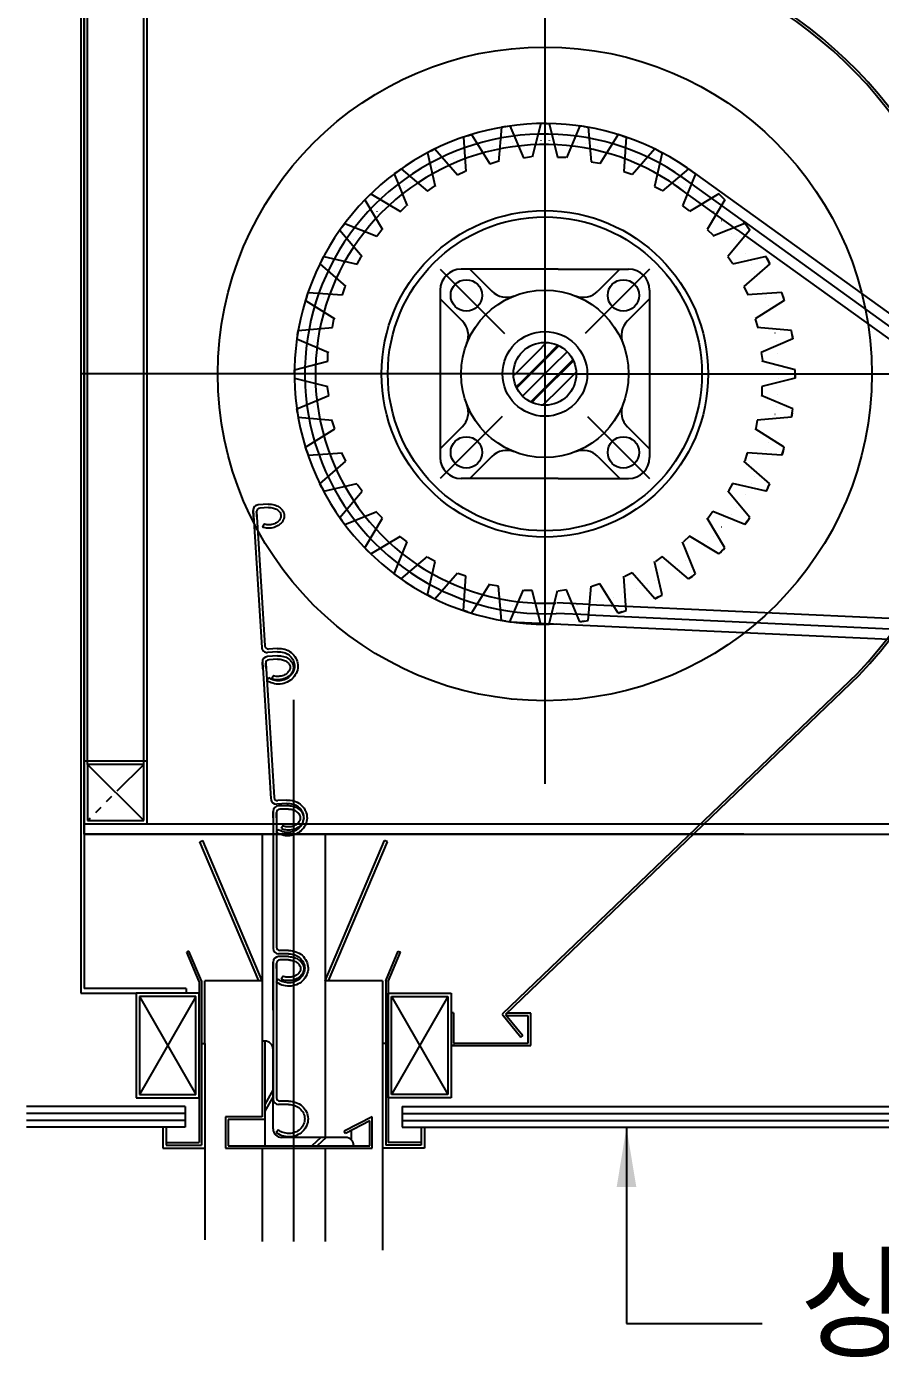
# Model space of a CAD drawing. Extents: x -25535497 to -25216507, y 8041684 to 8103002.
# Drawn here: x -25239737 to -25238311, y 8079025 to 8081249 of the extents above; entities that cross this region are included whole.
import ezdxf
from ezdxf.lldxf.tags import DXFTag

# ---------------------------------------------------------------- set-up
doc = ezdxf.new("R2010")
doc.units = 0
doc.header["$MEASUREMENT"] = 0
doc.linetypes.add('PHANTOM', pattern=[63.5, 31.75, -6.35, 6.35, -6.35, 6.35, -6.35])
for name, color, linetype in [('1', 1, 'Continuous'), ('2', 4, 'Continuous'), ('3', 3, 'Continuous'), ('3SEC', 3, 'Continuous'), ('ANIFO', 7, 'Continuous'), ('C', 4, 'Continuous'), ('LIN', 1, 'CENTER2'), ('R', 1, 'Continuous'), ('S', 6, 'Continuous'), ('text', 7, 'Continuous'), ('YG01', 3, 'Continuous')]:
    doc.layers.add(name, color=color, linetype=linetype)
doc.styles.add('songdoh', font='')
doc.styles.get("Standard").update_dxf_attribs({"font": 'malgunbd.ttf'})
doc.styles.get('songdoh').set_extended_font_data('Dotum')
tags = doc.linetypes.add('CENTER2', pattern=[1.125, 0.75, -0.125, 0.125, -0.125]).pattern_tags.tags
tags[10:11] = [DXFTag(74, 4), DXFTag(75, 0), DXFTag(340, '0'), DXFTag(46, 1.0), DXFTag(50, 0.0), DXFTag(44, 0.0), DXFTag(45, 0.0)]
tags[8:9] = [DXFTag(74, 4), DXFTag(75, 0), DXFTag(340, '0'), DXFTag(46, 1.0), DXFTag(50, 0.0), DXFTag(44, 0.0), DXFTag(45, 0.0)]
tags[6:7] = [DXFTag(74, 4), DXFTag(75, 0), DXFTag(340, '0'), DXFTag(46, 1.0), DXFTag(50, 0.0), DXFTag(44, 0.0), DXFTag(45, 0.0)]
tags[4:5] = [DXFTag(74, 4), DXFTag(75, 0), DXFTag(340, '0'), DXFTag(46, 1.0), DXFTag(50, 0.0), DXFTag(44, 0.0), DXFTag(45, 0.0)]
tags = doc.linetypes.add('CENTERX2', pattern=[101.6, 63.5, -12.7, 12.7, -12.7]).pattern_tags.tags
tags[10:11] = [DXFTag(74, 4), DXFTag(75, 0), DXFTag(340, '0'), DXFTag(46, 1.0), DXFTag(50, 0.0), DXFTag(44, 0.0), DXFTag(45, 0.0)]
tags[8:9] = [DXFTag(74, 4), DXFTag(75, 0), DXFTag(340, '0'), DXFTag(46, 1.0), DXFTag(50, 0.0), DXFTag(44, 0.0), DXFTag(45, 0.0)]
tags[6:7] = [DXFTag(74, 4), DXFTag(75, 0), DXFTag(340, '0'), DXFTag(46, 1.0), DXFTag(50, 0.0), DXFTag(44, 0.0), DXFTag(45, 0.0)]
tags[4:5] = [DXFTag(74, 4), DXFTag(75, 0), DXFTag(340, '0'), DXFTag(46, 1.0), DXFTag(50, 0.0), DXFTag(44, 0.0), DXFTag(45, 0.0)]
tags = doc.linetypes.add('PHANTOMX2', pattern=[5, 2.5, -0.5, 0.5, -0.5, 0.5, -0.5]).pattern_tags.tags
tags[14:15] = [DXFTag(74, 4), DXFTag(75, 0), DXFTag(340, '0'), DXFTag(46, 1.0), DXFTag(50, 0.0), DXFTag(44, 0.0), DXFTag(45, 0.0)]
tags[12:13] = [DXFTag(74, 4), DXFTag(75, 0), DXFTag(340, '0'), DXFTag(46, 1.0), DXFTag(50, 0.0), DXFTag(44, 0.0), DXFTag(45, 0.0)]
tags[10:11] = [DXFTag(74, 4), DXFTag(75, 0), DXFTag(340, '0'), DXFTag(46, 1.0), DXFTag(50, 0.0), DXFTag(44, 0.0), DXFTag(45, 0.0)]
tags[8:9] = [DXFTag(74, 4), DXFTag(75, 0), DXFTag(340, '0'), DXFTag(46, 1.0), DXFTag(50, 0.0), DXFTag(44, 0.0), DXFTag(45, 0.0)]
tags[6:7] = [DXFTag(74, 4), DXFTag(75, 0), DXFTag(340, '0'), DXFTag(46, 1.0), DXFTag(50, 0.0), DXFTag(44, 0.0), DXFTag(45, 0.0)]
tags[4:5] = [DXFTag(74, 4), DXFTag(75, 0), DXFTag(340, '0'), DXFTag(46, 1.0), DXFTag(50, 0.0), DXFTag(44, 0.0), DXFTag(45, 0.0)]
doc.dimstyles.new('ISO-25', dxfattribs={"dimtxt": 2.5, "dimasz": 2.5, "dimexe": 1.25, "dimexo": 0.625, "dimtad": 1, "dimtxsty": 'Standard', "dimcen": 2.5, "dimadec": 0, "dimazin": 0, "dimtfac": 1, "dimtmove": 0, "dimatfit": 3, "dimfxl": 1, "dimarcsym": 0})

msp = doc.modelspace()

# ---------------------------------------------------------------- linework, layer by layer
at = {"color": 1}
for p, q in [((-25239444.9, 8079549.1), (-25239439.7, 8079549.1)), ((-25239444.9, 8079549.1), (-25239444.9, 8079379.4)), ((-25239439.7, 8079549.1), (-25239439.7, 8079374.2)), ((-25239137.3, 8079549.1), (-25239142.5, 8079549.1)), ((-25239142.5, 8079549.1), (-25239142.5, 8079374.2)), ((-25239137.3, 8079549.1), (-25239137.3, 8079379.4)), ((-25239137.3, 8079549.1), (-25239137.3, 8079379.4)), ((-25239472.3, 8079444.2), (-25239737.3, 8079444.2)), ((-25239472.3, 8079444.2), (-25239472.3, 8079409.2)), ((-25239109.9, 8079444.2), (-25237432.1, 8079444.2)), ((-25239109.9, 8079444.2), (-25239109.9, 8079409.2)), ((-25239109.9, 8079444.2), (-25239109.9, 8079409.2)), ((-25239472.3, 8079409.2), (-25239737.3, 8079409.2)), ((-25239509.7, 8079409.2), (-25239509.7, 8079374.2)), ((-25239504.4, 8079409.2), (-25239504.4, 8079379.4)), ((-25239109.9, 8079409.2), (-25237432.1, 8079409.2)), ((-25239077.8, 8079409.2), (-25239077.8, 8079379.4)), ((-25239072.6, 8079409.2), (-25239072.6, 8079374.2)), ((-25239509.7, 8079374.2), (-25239439.7, 8079374.2)), ((-25239504.4, 8079379.4), (-25239444.9, 8079379.4)), ((-25239072.6, 8079374.2), (-25239142.5, 8079374.2)), ((-25239077.8, 8079379.4), (-25239137.3, 8079379.4))]:
    msp.add_line(p, q, dxfattribs=at)
at = {"layer": '1', "color": 1}
for p, q in [((-25239343.6, 8079553.3), (-25239343.6, 8079426.7)), ((-25239339.4, 8079553.3), (-25239339.4, 8079422.5)), ((-25239343.6, 8079426.7), (-25239404.7, 8079426.7)), ((-25239404.7, 8079426.7), (-25239404.7, 8079374.2)), ((-25239339.4, 8079422.5), (-25239400.5, 8079422.5)), ((-25239400.5, 8079422.5), (-25239400.5, 8079378.4)), ((-25239404.7, 8079374.2), (-25239159.8, 8079374.2)), ((-25239400.5, 8079378.4), (-25239164, 8079378.4))]:
    msp.add_line(p, q, dxfattribs=at)
at = {"layer": '2', "color": 1}
for p, q in [((-25239646.6, 8079633.4), (-25239554.1, 8079633.4)), ((-25239470.5, 8079641.3), (-25239641, 8079641.3)), ((-25239339.4, 8079553.3), (-25239339.4, 8079378.4)), ((-25239325.4, 8079406.4), (-25239325.4, 8079539.3)), ((-25239325.4, 8079472.3), (-25239339.4, 8079447.6)), ((-25239325.4, 8079460.8), (-25239339.4, 8079436.1)), ((-25239204.6, 8079392.4), (-25239311.4, 8079392.4)), ((-25239245.7, 8079392.4), (-25239260.8, 8079378.4)), ((-25239236.9, 8079392.4), (-25239251.9, 8079378.4)), ((-25239339.4, 8079378.4), (-25239190.6, 8079378.4))]:
    msp.add_line(p, q, dxfattribs=at)
for centre, start, end in [((-25239339.4, 8079539.3), 0, 90), ((-25239311.4, 8079406.4), 180, 270), ((-25239204.6, 8079378.4), 0, 90)]:
    msp.add_arc(centre, 14, start, end, dxfattribs=at)
at = {"layer": '3', "color": 1}
for p, q in [((-25239536, 8080021.5), (-25239641, 8080021.5)), ((-25239641, 8080021.5), (-25239641, 8079916.5)), ((-25239541.6, 8080015.9), (-25239635.4, 8080015.9)), ((-25239635.4, 8080015.9), (-25239635.4, 8079922.1)), ((-25239541.6, 8079922.1), (-25239541.6, 8080015.9)), ((-25239536, 8079916.5), (-25239536, 8080021.5)), ((-25239635.4, 8079922.1), (-25239541.6, 8079922.1)), ((-25239641, 8079916.5), (-25239536, 8079916.5)), ((-25239449.1, 8079633.4), (-25239554.1, 8079633.4)), ((-25239554.1, 8079633.4), (-25239554.1, 8079458.5)), ((-25239470.5, 8079641.3), (-25239470.5, 8079633.4)), ((-25239449.1, 8079458.5), (-25239449.1, 8079633.4)), ((-25239133.1, 8079633.4), (-25239028.1, 8079633.4)), ((-25239133.1, 8079458.5), (-25239133.1, 8079633.4)), ((-25239028.1, 8079633.4), (-25239028.1, 8079458.5)), ((-25239454.7, 8079627.8), (-25239548.5, 8079627.8)), ((-25239548.5, 8079627.8), (-25239548.5, 8079464.1)), ((-25239454.7, 8079464.1), (-25239454.7, 8079627.8)), ((-25239127.5, 8079627.8), (-25239033.7, 8079627.8)), ((-25239127.5, 8079464.1), (-25239127.5, 8079627.8)), ((-25239033.7, 8079627.8), (-25239033.7, 8079464.1)), ((-25239339.4, 8079553.3), (-25239343.6, 8079553.3)), ((-25239554.1, 8079458.5), (-25239449.1, 8079458.5)), ((-25239548.5, 8079464.1), (-25239454.7, 8079464.1)), ((-25239028.1, 8079458.5), (-25239133.1, 8079458.5)), ((-25239033.7, 8079464.1), (-25239127.5, 8079464.1)), ((-25239159.8, 8079426.7), (-25239206.5, 8079402.8)), ((-25239164, 8079419.8), (-25239204.6, 8079399.1)), ((-25239164, 8079378.4), (-25239164, 8079419.8)), ((-25239159.8, 8079374.2), (-25239159.8, 8079426.7)), ((-25239204.6, 8079399.1), (-25239206.5, 8079402.8))]:
    msp.add_line(p, q, dxfattribs=at)
at = {"layer": '3SEC', "color": 1}
msp.add_line((-25239641, 8079899), (-25238914.3, 8079899), dxfattribs=at)
at = {"layer": 'ANIFO', "color": 1}
for p, q in [((-25238349.6, 8080167.5), (-25238942.9, 8079598.2)), ((-25238346.6, 8080164.6), (-25238937.3, 8079598)), ((-25238942.9, 8079598.2), (-25238911.2, 8079560)), ((-25238937.3, 8079598), (-25238908, 8079562.7)), ((-25238911.2, 8079560), (-25238908, 8079562.7))]:
    msp.add_line(p, q, dxfattribs=at)
at = {"layer": 'C', "color": 1}
for p, q in [((-25239358.7, 8080440.1), (-25239344.5, 8080211.5)), ((-25239358, 8080429.2), (-25239358.7, 8080440.1)), ((-25239353, 8080438.4), (-25239339, 8080214)), ((-25239352.8, 8080434.9), (-25239353, 8080438.4)), ((-25239352.5, 8080429.5), (-25239352.8, 8080434.9)), ((-25239333.7, 8080450.8), (-25239350.2, 8080449.8)), ((-25239333.3, 8080445.2), (-25239347.8, 8080444.3)), ((-25239333.3, 8080445.2), (-25239330, 8080445.4)), ((-25239340.7, 8080417.4), (-25239343.3, 8080412.3)), ((-25239318, 8080204.1), (-25239334.8, 8080203)), ((-25239318.3, 8080197.3), (-25239334.8, 8080196.3)), ((-25239318.4, 8080209.6), (-25239333.1, 8080208.7)), ((-25239317.9, 8080191.7), (-25239332.4, 8080190.8)), ((-25239317.9, 8080191.7), (-25239314.7, 8080191.9)), ((-25239342.7, 8080175.7), (-25239343.4, 8080186.7)), ((-25239343.4, 8080186.7), (-25239329.1, 8079958.1)), ((-25239337.4, 8080181.4), (-25239337.6, 8080184.9)), ((-25239337.6, 8080184.9), (-25239323.6, 8079960.5)), ((-25239337.1, 8080176.1), (-25239337.4, 8080181.4)), ((-25239332.3, 8080160.6), (-25239335.9, 8080156.2)), ((-25239325.3, 8080163.9), (-25239327.9, 8080158.8)), ((-25239302.6, 8079950.6), (-25239319.4, 8079949.6)), ((-25239303.1, 8079956.2), (-25239317.7, 8079955.3)), ((-25239299.7, 8079946.5), (-25239316.3, 8079946.5)), ((-25239325.4, 8079937.4), (-25239325.4, 8079708.3)), ((-25239325.4, 8079926.4), (-25239325.4, 8079937.4)), ((-25239319.8, 8079935.3), (-25239319.8, 8079710.4)), ((-25239319.8, 8079931.8), (-25239319.8, 8079935.3)), ((-25239319.8, 8079926.4), (-25239319.8, 8079931.8)), ((-25239299.7, 8079940.9), (-25239314.2, 8079940.9)), ((-25239299.7, 8079940.9), (-25239296.4, 8079940.9)), ((-25239317, 8079907.1), (-25239320.5, 8079902.8)), ((-25239308.8, 8079913.5), (-25239311.7, 8079908.6)), ((-25239299.5, 8079699.2), (-25239316.3, 8079699.2)), ((-25239299.6, 8079704.8), (-25239314.2, 8079704.8)), ((-25239325.4, 8079674.5), (-25239325.4, 8079685.4)), ((-25239325.4, 8079685.4), (-25239325.4, 8079456.4)), ((-25239319.8, 8079679.8), (-25239319.8, 8079683.3)), ((-25239319.8, 8079683.3), (-25239319.8, 8079458.5)), ((-25239319.8, 8079674.5), (-25239319.8, 8079679.8)), ((-25239299.7, 8079694.5), (-25239316.3, 8079694.5)), ((-25239299.7, 8079688.9), (-25239314.2, 8079688.9)), ((-25239299.7, 8079688.9), (-25239296.4, 8079688.9)), ((-25239325.4, 8079605.2), (-25239325.4, 8079674.5)), ((-25239316.5, 8079656.7), (-25239320.3, 8079652.6)), ((-25239319.8, 8079674.5), (-25239319.8, 8079605.2)), ((-25239308.8, 8079661.6), (-25239311.7, 8079656.7)), ((-25239299.5, 8079447.3), (-25239316.3, 8079447.3)), ((-25239299.6, 8079452.9), (-25239314.2, 8079452.9)), ((-25239316.5, 8079404.8), (-25239320.3, 8079400.7))]:
    msp.add_line(p, q, dxfattribs=at)
for points in [[(-25239333.7, 8080450.8, -0.07833), (-25239323.5, 8080449.8, -0.087736), (-25239315.2, 8080446.1, -0.105426), (-25239309.1, 8080439.7, -0.122587), (-25239306.8, 8080432.4, -0.122587)], [(-25239333.3, 8080445.2, -0.07833), (-25239324.9, 8080444.4, -0.087736), (-25239318.3, 8080441.4, -0.105426), (-25239313.9, 8080436.7, -0.122587), (-25239312.4, 8080432, -0.122587)], [(-25239306.8, 8080432.4, -0.122587), (-25239308.2, 8080424.9, -0.105426), (-25239313.4, 8080417.8, -0.087736), (-25239321.2, 8080413, -0.07833), (-25239331.2, 8080410.8, -0.07833), (-25239341.3, 8080411.7, -0.019148), (-25239343.3, 8080412.3, -0.105426)], [(-25239312.4, 8080432, -0.122587), (-25239313.3, 8080427.2, -0.105426), (-25239317.1, 8080422, -0.087736), (-25239323.2, 8080418.2, -0.07833), (-25239331.5, 8080416.4, -0.07833), (-25239339.9, 8080417.2, -0.009524), (-25239340.7, 8080417.4, -0.105426)], [(-25239318.4, 8080209.6, -0.091225), (-25239306.1, 8080208.4, -0.095179), (-25239295.4, 8080202.9, -0.101362), (-25239287.5, 8080193.7, -0.106214), (-25239284.2, 8080182.5, -0.106214)], [(-25239318.3, 8080197.3, -0.07833), (-25239308.1, 8080196.4, -0.087736), (-25239299.8, 8080192.6, -0.105426), (-25239293.7, 8080186.2, -0.122587), (-25239291.4, 8080178.9, -0.122587)], [(-25239318, 8080204.1, -0.091225), (-25239307.7, 8080203, -0.095179), (-25239298.8, 8080198.5, -0.101362), (-25239292.5, 8080191, -0.106214), (-25239289.7, 8080182, -0.106214)], [(-25239317.9, 8080191.7, -0.07833), (-25239309.5, 8080190.9, -0.087736), (-25239303, 8080188, -0.105426), (-25239298.5, 8080183.3, -0.122587), (-25239297, 8080178.6, -0.122587)], [(-25239284.2, 8080182.5, -0.106214), (-25239285.7, 8080170.8, -0.101362), (-25239292, 8080160.5, -0.095179), (-25239301.7, 8080153.3, -0.091225), (-25239313.6, 8080150.1, -0.091225), (-25239326, 8080151.4, -0.08679), (-25239335.9, 8080156.2, -0.101362)], [(-25239289.7, 8080182, -0.106214), (-25239291, 8080172.7, -0.101362), (-25239296.1, 8080164.3, -0.095179), (-25239304.1, 8080158.4, -0.091225), (-25239314.1, 8080155.7, -0.091225), (-25239324.4, 8080156.7, -0.084325), (-25239332.3, 8080160.6, -0.035672)], [(-25239291.4, 8080178.9, -0.122587), (-25239292.8, 8080171.4, -0.105426), (-25239298, 8080164.3, -0.087736), (-25239305.8, 8080159.5, -0.07833), (-25239315.8, 8080157.3, -0.07833), (-25239326, 8080158.3, -0.019148), (-25239327.9, 8080158.8, -0.105426)], [(-25239297, 8080178.6, -0.122587), (-25239297.9, 8080173.7, -0.105426), (-25239301.7, 8080168.5, -0.087736), (-25239307.9, 8080164.7, -0.07833), (-25239316.1, 8080162.9, -0.07833), (-25239324.6, 8080163.7, -0.009524), (-25239325.3, 8080163.9, -0.105426)], [(-25239303.1, 8079956.2, -0.091225), (-25239290.7, 8079954.9, -0.095179), (-25239280, 8079949.4, -0.101362), (-25239272.2, 8079940.2, -0.106214), (-25239268.8, 8079929, -0.106214)], [(-25239302.6, 8079950.6, -0.091225), (-25239292.3, 8079949.6, -0.095179), (-25239283.5, 8079945, -0.101362), (-25239277.1, 8079937.5, -0.106214), (-25239274.4, 8079928.5, -0.106214)], [(-25239268.8, 8079929, -0.106214), (-25239270.3, 8079917.4, -0.101362), (-25239276.6, 8079907, -0.095179), (-25239286.3, 8079899.9, -0.091225), (-25239298.3, 8079896.7, -0.091225), (-25239310.6, 8079897.9, -0.08679), (-25239320.5, 8079902.8, -0.101362)], [(-25239274.4, 8079928.5, -0.106214), (-25239275.6, 8079919.2, -0.101362), (-25239280.7, 8079910.8, -0.095179), (-25239288.7, 8079904.9, -0.091225), (-25239298.7, 8079902.2, -0.091225), (-25239309, 8079903.3, -0.084325), (-25239317, 8079907.1, -0.035672)], [(-25239299.6, 8079704.8, -0.091225), (-25239287.3, 8079702.8, -0.095179), (-25239277, 8079696.7, -0.101362), (-25239269.7, 8079687, -0.106214), (-25239267, 8079675.6, -0.106214)], [(-25239299.5, 8079699.2, -0.091225), (-25239289.2, 8079697.5, -0.095179), (-25239280.7, 8079692.5, -0.101362), (-25239274.8, 8079684.6, -0.106214), (-25239272.6, 8079675.5, -0.106214)], [(-25239299.7, 8079694.5, -0.07833), (-25239289.6, 8079692.9, -0.087736), (-25239281.6, 8079688.7, -0.105426), (-25239275.9, 8079681.9, -0.122587), (-25239274, 8079674.5, -0.122587)], [(-25239299.7, 8079688.9, -0.07833), (-25239291.4, 8079687.6, -0.087736), (-25239285, 8079684.3, -0.105426), (-25239280.8, 8079679.3, -0.122587), (-25239279.6, 8079674.5, -0.122587)], [(-25239267, 8079675.6, -0.106214), (-25239269.3, 8079664, -0.101362), (-25239276.2, 8079654.1, -0.095179), (-25239286.3, 8079647.6, -0.091225), (-25239298.5, 8079645.1, -0.091225), (-25239310.7, 8079647.1, -0.08679), (-25239320.3, 8079652.6, -0.101362)], [(-25239272.6, 8079675.5, -0.106214), (-25239274.5, 8079666.2, -0.101362), (-25239280.1, 8079658.2, -0.095179), (-25239288.4, 8079652.8, -0.091225), (-25239298.6, 8079650.7, -0.091225), (-25239308.8, 8079652.4, -0.084325), (-25239316.5, 8079656.7, -0.035672)], [(-25239274, 8079674.5, -0.122587), (-25239275.9, 8079667.1, -0.105426), (-25239281.6, 8079660.3, -0.087736), (-25239289.6, 8079656, -0.07833), (-25239299.7, 8079654.4, -0.07833), (-25239309.8, 8079656, -0.019148), (-25239311.7, 8079656.7, -0.105426)], [(-25239279.6, 8079674.5, -0.122587), (-25239280.8, 8079669.7, -0.105426), (-25239285, 8079664.7, -0.087736), (-25239291.4, 8079661.4, -0.07833), (-25239299.7, 8079660, -0.07833), (-25239308.1, 8079661.4, -0.009524), (-25239308.8, 8079661.6, -0.105426)], [(-25239299.6, 8079452.9, -0.091225), (-25239287.3, 8079450.9, -0.095179), (-25239277, 8079444.7, -0.101362), (-25239269.7, 8079435.1, -0.106214), (-25239267, 8079423.6, -0.106214)], [(-25239299.5, 8079447.3, -0.091225), (-25239289.2, 8079445.6, -0.095179), (-25239280.7, 8079440.5, -0.101362), (-25239274.8, 8079432.7, -0.106214), (-25239272.6, 8079423.5, -0.106214)], [(-25239267, 8079423.6, -0.106214), (-25239269.3, 8079412.1, -0.101362), (-25239276.2, 8079402.2, -0.095179), (-25239286.3, 8079395.7, -0.091225), (-25239298.5, 8079393.2, -0.091225), (-25239310.7, 8079395.2, -0.08679), (-25239320.3, 8079400.7, -0.101362)], [(-25239272.6, 8079423.5, -0.106214), (-25239274.5, 8079414.3, -0.101362), (-25239280.1, 8079406.2, -0.095179), (-25239288.4, 8079400.9, -0.091225), (-25239298.6, 8079398.8, -0.091225), (-25239308.8, 8079400.5, -0.084325), (-25239316.5, 8079404.8, -0.035672)]]:
    msp.add_lwpolyline(points, format="xyb", dxfattribs=at)
for centre, radius, start, end in [((-25239349.6, 8080440.7), 9.1, 93.5735, 183.5735), ((-25239347.4, 8080438.7), 5.6, 93.5735, 183.5735), ((-25239335.4, 8080212.1), 9.1, 183.5735, 273.5735), ((-25239333.4, 8080214.3), 5.6, 183.5735, 273.5735), ((-25239334.3, 8080187.2), 9.1, 93.5733, 183.5733), ((-25239332.1, 8080185.3), 5.6, 93.5733, 183.5733), ((-25239320, 8079958.6), 9.1, 183.5733, 273.5733), ((-25239316.3, 8079937.4), 9.1, 90, 180), ((-25239318, 8079960.9), 5.6, 183.5733, 273.5733), ((-25239299.7, 8079913.6), 32.8, 72.0846, 90), ((-25239297.7, 8079919.9), 26.2, 52.0284, 72.0846), ((-25239314.2, 8079935.3), 5.6, 90, 180), ((-25239299.7, 8079913.6), 27.2, 72.0846, 90), ((-25239297.7, 8079919.9), 20.6, 52.0284, 72.0846), ((-25239294.6, 8079923.9), 15.6, 27.9554, 52.0284), ((-25239294.6, 8079928.9), 15.6, 307.9716, 332.0446), ((-25239294.6, 8079923.9), 21.2, 27.9554, 52.0284), ((-25239289.8, 8079926.4), 10.2, 0, 27.9554), ((-25239289.8, 8079926.4), 10.2, 332.0446, 0), ((-25239289.8, 8079926.4), 15.8, 0, 27.9554), ((-25239289.8, 8079926.4), 15.8, 332.0446, 0), ((-25239301.7, 8079932.9), 26.2, 247.6966, 252.0846), ((-25239299.7, 8079939.2), 32.8, 252.0846, 270), ((-25239301.7, 8079932.9), 20.6, 249.9018, 252.0846), ((-25239299.7, 8079939.2), 27.2, 252.0846, 270), ((-25239299.7, 8079939.2), 27.2, 270, 287.9154), ((-25239299.7, 8079939.2), 32.8, 270, 287.9154), ((-25239297.7, 8079932.9), 20.6, 287.9154, 307.9716), ((-25239297.7, 8079932.9), 26.2, 287.9154, 307.9716), ((-25239294.6, 8079928.9), 21.2, 307.9716, 332.0446), ((-25239316.3, 8079708.3), 9.1, 180, 270), ((-25239314.2, 8079710.4), 5.6, 180, 270), ((-25239316.3, 8079685.4), 9.1, 90, 180), ((-25239314.2, 8079683.3), 5.6, 90, 180), ((-25239316.3, 8079456.4), 9.1, 180, 270), ((-25239314.2, 8079458.5), 5.6, 180, 270)]:
    msp.add_arc(centre, radius, start, end, dxfattribs=at)
at = {"layer": 'LIN', "color": 1, "linetype": 'PHANTOM', "ltscale": 2}
msp.add_line((-25239541.6, 8080015.9), (-25239635.4, 8079922.1), dxfattribs=at)
at = {"layer": 'R', "color": 1}
for p, q in [((-25239641, 8079899), (-25239641, 8081438.5)), ((-25238943.6, 8081080.9), (-25238948.7, 8081023.4)), ((-25238936.7, 8081082), (-25238943.6, 8081080.9)), ((-25238936.7, 8081082), (-25238929.8, 8081083.1)), ((-25238929.8, 8081083.1), (-25238907.2, 8081030)), ((-25238878.3, 8081087.2), (-25238892.3, 8081031.2)), ((-25238871.3, 8081087.2), (-25238878.3, 8081087.2)), ((-25238871.3, 8081087.2), (-25238864.3, 8081087.2)), ((-25238864.3, 8081087.2), (-25238850.3, 8081031.2)), ((-25238812.7, 8081083.1), (-25238835.3, 8081030)), ((-25238805.8, 8081082), (-25238812.7, 8081083.1)), ((-25238805.8, 8081082), (-25238798.9, 8081080.9)), ((-25238798.9, 8081080.9), (-25238793.8, 8081023.4)), ((-25239000.6, 8081066.7), (-25239007.2, 8081064.5)), ((-25239007.2, 8081064.5), (-25239003.2, 8081007)), ((-25239000.6, 8081066.7), (-25238993.9, 8081068.8)), ((-25238993.9, 8081068.8), (-25238963.3, 8081019.9)), ((-25238878.3, 8081059.2), (-25238878.3, 8081059.1)), ((-25238864.3, 8081059.2), (-25238864.3, 8081059.1)), ((-25238748.6, 8081068.8), (-25238779.2, 8081019.9)), ((-25238742, 8081066.7), (-25238748.6, 8081068.8)), ((-25238742, 8081066.7), (-25238735.3, 8081064.5)), ((-25238735.3, 8081064.5), (-25238739.3, 8081007)), ((-25239061.2, 8081041.6), (-25239067.5, 8081038.4)), ((-25239067.5, 8081038.4), (-25239054.5, 8080982.1)), ((-25239061.2, 8081041.6), (-25239055, 8081044.7)), ((-25239055, 8081044.7), (-25239017.1, 8081001.2)), ((-25238998.6, 8081037.9), (-25238998.6, 8081037.8)), ((-25238985.3, 8081042.2), (-25238985.3, 8081042.2)), ((-25238959.3, 8081049.2), (-25238959.3, 8081049.1)), ((-25238945.6, 8081052.1), (-25238945.6, 8081052)), ((-25238939.3, 8081053.3), (-25238939.3, 8081053.2)), ((-25238925.4, 8081055.5), (-25238925.4, 8081055.4)), ((-25238817.1, 8081055.5), (-25238817.1, 8081055.4)), ((-25238803.3, 8081053.3), (-25238803.3, 8081053.2)), ((-25238796.9, 8081052.1), (-25238797, 8081052)), ((-25238783.3, 8081049.2), (-25238783.3, 8081049.1)), ((-25238757.3, 8081042.2), (-25238757.3, 8081042.2)), ((-25238744, 8081037.9), (-25238744, 8081037.8)), ((-25238687.6, 8081044.7), (-25238725.4, 8081001.2)), ((-25238675.1, 8081038.4), (-25238688, 8080982.1)), ((-25238681.3, 8081041.6), (-25238687.6, 8081044.7)), ((-25238681.3, 8081041.6), (-25238675.1, 8081038.4)), ((-25239054.8, 8081013.4), (-25239054.7, 8081013.4)), ((-25239042.3, 8081019.8), (-25239042.3, 8081019.7)), ((-25239036.5, 8081022.6), (-25239036.4, 8081022.5)), ((-25239023.7, 8081028.3), (-25239023.7, 8081028.2)), ((-25238963.3, 8081019.9), (-25238950, 8081024.2)), ((-25238907.2, 8081030), (-25238893.4, 8081032.2)), ((-25238850.3, 8081031.2), (-25238836.3, 8081031.2)), ((-25238793.8, 8081023.4), (-25238780, 8081021.2)), ((-25238718.9, 8081028.3), (-25238718.9, 8081028.2)), ((-25238706.1, 8081022.6), (-25238706.1, 8081022.5)), ((-25238700.3, 8081019.8), (-25238700.3, 8081019.7)), ((-25238687.8, 8081013.4), (-25238687.8, 8081013.4)), ((-25239117.2, 8081007.2), (-25239122.9, 8081003.1)), ((-25239122.9, 8081003.1), (-25239101.3, 8080949.6)), ((-25239117.2, 8081007.2), (-25239111.6, 8081011.4)), ((-25239117.2, 8081007.2), (-25239111.6, 8081011.4)), ((-25239111.6, 8081011.4), (-25239067.3, 8080974.3)), ((-25239017.1, 8081001.2), (-25239004.7, 8081007.6)), ((-25238739.3, 8081007), (-25238726, 8081002.6)), ((-25238631, 8081011.4), (-25238675.2, 8080974.3)), ((-25238539.5, 8080923.8), (-25238644.9, 8080999.7)), ((-25238619.7, 8081003.1), (-25238641.3, 8080949.6)), ((-25238619.7, 8081003.1), (-25238641.3, 8080949.6)), ((-25238631, 8081011.4), (-25237784.7, 8080401.1)), ((-25238625.3, 8081007.2), (-25238631, 8081011.4)), ((-25238625.3, 8081007.2), (-25238631, 8081011.4)), ((-25238625.3, 8081007.2), (-25238619.7, 8081003.1)), ((-25238625.3, 8081007.2), (-25238619.7, 8081003.1)), ((-25239167.1, 8080964.6), (-25239162.2, 8080969.6)), ((-25239162.2, 8080969.6), (-25239112.7, 8080939.9)), ((-25239106.4, 8080980.5), (-25239106.4, 8080980.4)), ((-25239106.4, 8080980.5), (-25239106.4, 8080980.4)), ((-25239095.1, 8080988.7), (-25239095.1, 8080988.7)), ((-25239095.1, 8080988.7), (-25239095.1, 8080988.7)), ((-25239067.3, 8080974.3), (-25239056, 8080982.5)), ((-25238688, 8080982.1), (-25238675.6, 8080975.8)), ((-25238549.8, 8080909.6), (-25238655.1, 8080985.5)), ((-25238647.4, 8080988.7), (-25238647.5, 8080988.7)), ((-25238647.4, 8080988.7), (-25238647.5, 8080988.7)), ((-25238636.1, 8080980.5), (-25238636.2, 8080980.4)), ((-25238636.1, 8080980.5), (-25238636.2, 8080980.4)), ((-25238580.4, 8080969.6), (-25238629.8, 8080939.9)), ((-25238575.4, 8080964.6), (-25238580.4, 8080969.6)), ((-25239167.1, 8080964.6), (-25239172.1, 8080959.7)), ((-25239172.1, 8080959.7), (-25239142.4, 8080910.2)), ((-25239142.4, 8080949.8), (-25239142.4, 8080949.7)), ((-25239112.7, 8080939.9), (-25239102.8, 8080949.8)), ((-25238641.3, 8080949.6), (-25238629.9, 8080941.4)), ((-25238641.3, 8080949.6), (-25238629.9, 8080941.4)), ((-25238600.1, 8080949.8), (-25238600.2, 8080949.7)), ((-25238570.5, 8080959.7), (-25238600.1, 8080910.2)), ((-25238575.4, 8080964.6), (-25238570.5, 8080959.7)), ((-25239166.1, 8080924.8), (-25239166.1, 8080924.7)), ((-25239156.7, 8080935.2), (-25239156.7, 8080935.1)), ((-25239152.3, 8080939.9), (-25239152.3, 8080939.8)), ((-25238590.3, 8080939.9), (-25238590.3, 8080939.8)), ((-25238585.8, 8080935.2), (-25238585.9, 8080935.1)), ((-25238576.4, 8080924.8), (-25238576.5, 8080924.7)), ((-25238539.5, 8080923.8), (-25237794.9, 8080386.9)), ((-25239209.8, 8080914.7), (-25239213.9, 8080909)), ((-25239213.9, 8080909), (-25239176.8, 8080864.8)), ((-25239209.8, 8080914.7), (-25239205.7, 8080920.3)), ((-25239205.7, 8080920.3), (-25239152.2, 8080898.8)), ((-25239183, 8080903.9), (-25239183, 8080903.8)), ((-25239152.2, 8080898.8), (-25239143.9, 8080910.1)), ((-25238600.1, 8080910.2), (-25238590.3, 8080900.3)), ((-25238536.9, 8080920.3), (-25238590.4, 8080898.8)), ((-25238528.7, 8080909), (-25238565.7, 8080864.8)), ((-25238559.5, 8080903.9), (-25238559.6, 8080903.8)), ((-25238549.8, 8080909.7), (-25237805.1, 8080372.7)), ((-25238532.8, 8080914.7), (-25238536.9, 8080920.3)), ((-25238532.8, 8080914.7), (-25238528.7, 8080909)), ((-25239191.3, 8080892.6), (-25239191.2, 8080892.5)), ((-25238551.3, 8080892.6), (-25238551.3, 8080892.5)), ((-25239244.1, 8080858.7), (-25239247.3, 8080852.5)), ((-25239244.1, 8080858.7), (-25239240.9, 8080864.9)), ((-25239240.9, 8080864.9), (-25239184.7, 8080852)), ((-25239212.9, 8080857.9), (-25239212.8, 8080857.9)), ((-25239205.9, 8080870), (-25239205.9, 8080870)), ((-25239184.7, 8080852), (-25239178.3, 8080864.5)), ((-25238565.7, 8080864.8), (-25238557.5, 8080853.5)), ((-25238501.6, 8080864.9), (-25238557.9, 8080852)), ((-25238536.7, 8080870), (-25238536.7, 8080870)), ((-25238529.7, 8080857.9), (-25238529.7, 8080857.9)), ((-25238498.5, 8080858.7), (-25238501.6, 8080864.9)), ((-25238498.5, 8080858.7), (-25238495.3, 8080852.5)), ((-25239247.3, 8080852.5), (-25239203.8, 8080814.6)), ((-25239222.3, 8080839.8), (-25239222.3, 8080839.7)), ((-25239216, 8080852.2), (-25239215.9, 8080852.2)), ((-25239046.2, 8080843.7), (-25238938.7, 8080736.1)), ((-25238871.3, 8080843.7), (-25239011.2, 8080843.7)), ((-25238996.7, 8080843.7), (-25238959.9, 8080806.8)), ((-25238849.1, 8080843.7), (-25238871.3, 8080843.7)), ((-25238849.1, 8080843.7), (-25238731.3, 8080843.7)), ((-25238696.3, 8080843.7), (-25238803.9, 8080736.1)), ((-25238745.8, 8080843.7), (-25238782.6, 8080806.8)), ((-25238495.3, 8080852.5), (-25238538.8, 8080814.6)), ((-25238526.6, 8080852.2), (-25238526.6, 8080852.2)), ((-25238520.2, 8080839.8), (-25238520.3, 8080839.7)), ((-25239209.5, 8080800.7), (-25239205.2, 8080814)), ((-25239209.5, 8080800.7), (-25239205.2, 8080814)), ((-25238538.8, 8080814.6), (-25238532.5, 8080802.1)), ((-25239269.2, 8080798), (-25239271.4, 8080791.4)), ((-25239269.2, 8080798), (-25239271.4, 8080791.4)), ((-25239271.4, 8080791.4), (-25239222.5, 8080760.8)), ((-25239271.4, 8080791.4), (-25239222.5, 8080760.8)), ((-25239269.2, 8080798), (-25239267.1, 8080804.7)), ((-25239269.2, 8080798), (-25239267.1, 8080804.7)), ((-25239267.1, 8080804.7), (-25239209.5, 8080800.7)), ((-25239267.1, 8080804.7), (-25239209.5, 8080800.7)), ((-25239240.4, 8080796), (-25239240.4, 8080796)), ((-25239240.4, 8080796), (-25239240.4, 8080796)), ((-25239046.2, 8080808.7), (-25239046.2, 8080528.8)), ((-25239046.2, 8080794.2), (-25239009.4, 8080757.4)), ((-25238696.3, 8080794.2), (-25238733.2, 8080757.4)), ((-25238696.3, 8080808.7), (-25238696.3, 8080528.8)), ((-25238475.5, 8080804.7), (-25238533.1, 8080800.7)), ((-25238475.5, 8080804.7), (-25238533.1, 8080800.7)), ((-25238471.2, 8080791.4), (-25238520.1, 8080760.8)), ((-25238471.2, 8080791.4), (-25238520.1, 8080760.8)), ((-25238502.1, 8080796), (-25238502.2, 8080796)), ((-25238502.1, 8080796), (-25238502.2, 8080796)), ((-25238473.3, 8080798), (-25238475.5, 8080804.7)), ((-25238473.3, 8080798), (-25238475.5, 8080804.7)), ((-25238473.3, 8080798), (-25238471.2, 8080791.4)), ((-25238473.3, 8080798), (-25238471.2, 8080791.4)), ((-25239244.8, 8080782.7), (-25239244.7, 8080782.7)), ((-25239244.8, 8080782.7), (-25239244.7, 8080782.7)), ((-25238497.8, 8080782.7), (-25238497.8, 8080782.7)), ((-25238497.8, 8080782.7), (-25238497.8, 8080782.7)), ((-25239283.5, 8080741.1), (-25239226, 8080746.2)), ((-25239226, 8080746.2), (-25239223.8, 8080760)), ((-25238520.1, 8080760.8), (-25238515.8, 8080747.5)), ((-25238520.1, 8080760.8), (-25238515.8, 8080747.5)), ((-25238459.1, 8080741.1), (-25238516.6, 8080746.2)), ((-25239284.6, 8080734.2), (-25239285.6, 8080727.3)), ((-25239285.6, 8080727.3), (-25239232.5, 8080704.7)), ((-25239284.6, 8080734.2), (-25239283.5, 8080741.1)), ((-25239258, 8080722.9), (-25239257.9, 8080722.9)), ((-25239255.8, 8080736.7), (-25239255.8, 8080736.7)), ((-25238456.9, 8080727.3), (-25238510, 8080704.7)), ((-25238486.7, 8080736.7), (-25238486.8, 8080736.7)), ((-25238484.6, 8080722.9), (-25238484.6, 8080722.9)), ((-25238458, 8080734.2), (-25238459.1, 8080741.1)), ((-25238458, 8080734.2), (-25238456.9, 8080727.3)), ((-25239260.3, 8080702.6), (-25239260.2, 8080702.6)), ((-25239258.8, 8080716.5), (-25239258.8, 8080716.5)), ((-25239233.7, 8080689.7), (-25239233.7, 8080703.7)), ((-25238896, 8080693.5), (-25238883.6, 8080705.8)), ((-25238883.6, 8080705.8), (-25238868.4, 8080721.1)), ((-25238871.9, 8080694.1), (-25238849.5, 8080716.5)), ((-25238871.3, 8080693.5), (-25238848.7, 8080716.1)), ((-25238870.7, 8080692.9), (-25238848, 8080715.5)), ((-25238858.9, 8080681.1), (-25238834.2, 8080705.8)), ((-25238510, 8080704.7), (-25238507.8, 8080690.9)), ((-25238483.7, 8080716.5), (-25238483.8, 8080716.5)), ((-25238482.3, 8080702.6), (-25238482.3, 8080702.6)), ((-25239289.7, 8080675.7), (-25239233.7, 8080689.7)), ((-25238922.3, 8080667.2), (-25238896, 8080693.5)), ((-25238910.5, 8080655.5), (-25238884.3, 8080681.7)), ((-25238909.9, 8080654.9), (-25238883.6, 8080681.1)), ((-25238909.3, 8080654.2), (-25238883, 8080680.5)), ((-25238884.3, 8080681.7), (-25238871.9, 8080694.1)), ((-25238883.6, 8080681.1), (-25238871.3, 8080693.5)), ((-25238883, 8080680.5), (-25238870.7, 8080692.9)), ((-25238871.3, 8080668.7), (-25238858.9, 8080681.1)), ((-25238847.2, 8080669.3), (-25238824.3, 8080692.2)), ((-25238846.5, 8080668.7), (-25238823.9, 8080691.3)), ((-25238845.9, 8080668.1), (-25238823.3, 8080690.7)), ((-25238452.9, 8080675.7), (-25238508.8, 8080689.7)), ((-25239641, 8080668.7), (-25239645.9, 8080668.7)), ((-25239289.7, 8080668.7), (-25239289.7, 8080675.7)), ((-25239289.7, 8080668.7), (-25239289.7, 8080661.7)), ((-25239289.7, 8080661.7), (-25239233.7, 8080647.7)), ((-25239261.7, 8080675.7), (-25239261.7, 8080675.7)), ((-25239261.7, 8080661.7), (-25239261.7, 8080661.7)), ((-25238871.3, 8080668.7), (-25238923.8, 8080668.7)), ((-25238871.3, 8080668.7), (-25238923.8, 8080668.7)), ((-25238871.3, 8080668.7), (-25238923.8, 8080668.7)), ((-25238871.3, 8080668.7), (-25238923.8, 8080668.7)), ((-25238897.5, 8080642.5), (-25238871.3, 8080668.7)), ((-25238897.5, 8080642.5), (-25238871.3, 8080668.7)), ((-25238885.8, 8080630.7), (-25238859.5, 8080657)), ((-25238885.1, 8080630.1), (-25238858.9, 8080656.4)), ((-25238884.5, 8080629.5), (-25238858.3, 8080655.7)), ((-25238871.3, 8080668.7), (-25238849.1, 8080668.7)), ((-25238871.3, 8080668.7), (-25238871.3, 8080616.3)), ((-25238859.5, 8080657), (-25238847.2, 8080669.3)), ((-25238858.9, 8080656.4), (-25238846.5, 8080668.7)), ((-25238858.3, 8080655.7), (-25238845.9, 8080668.1)), ((-25238846.5, 8080644), (-25238834.2, 8080656.4)), ((-25238834.2, 8080656.4), (-25238818.9, 8080671.7)), ((-25238452.9, 8080661.7), (-25238508.8, 8080647.7)), ((-25238480.8, 8080675.7), (-25238480.9, 8080675.7)), ((-25238480.8, 8080661.7), (-25238480.9, 8080661.7)), ((-25238452.9, 8080668.7), (-25238452.9, 8080675.7)), ((-25238452.9, 8080668.7), (-25238452.9, 8080661.7)), ((-25239260.3, 8080634.9), (-25239260.2, 8080634.9)), ((-25239232.5, 8080632.8), (-25239234.7, 8080646.6)), ((-25238910.5, 8080655.5), (-25238919, 8080646.9)), ((-25238909.9, 8080654.8), (-25238918.6, 8080646.1)), ((-25238909.3, 8080654.2), (-25238918, 8080645.5)), ((-25238897.5, 8080642.5), (-25238908.4, 8080631.6)), ((-25238872.8, 8080617.8), (-25238846.5, 8080644)), ((-25238508.8, 8080647.7), (-25238508.8, 8080633.7)), ((-25238482.3, 8080634.9), (-25238482.3, 8080634.9)), ((-25239285.6, 8080610.2), (-25239232.5, 8080632.8)), ((-25239258.8, 8080621), (-25239258.8, 8080621)), ((-25239258, 8080614.6), (-25239257.9, 8080614.6)), ((-25238885.8, 8080630.7), (-25238894.7, 8080621.8)), ((-25238885.1, 8080630.1), (-25238893.9, 8080621.4)), ((-25238884.5, 8080629.5), (-25238893.3, 8080620.8)), ((-25238872.8, 8080617.8), (-25238874.2, 8080616.3)), ((-25238456.9, 8080610.2), (-25238510, 8080632.8)), ((-25238484.6, 8080614.6), (-25238484.6, 8080614.6)), ((-25238483.7, 8080621), (-25238483.8, 8080621)), ((-25239284.6, 8080603.3), (-25239285.6, 8080610.2)), ((-25239284.6, 8080603.3), (-25239283.5, 8080596.4)), ((-25239283.5, 8080596.4), (-25239226, 8080591.3)), ((-25239255.8, 8080600.7), (-25239255.8, 8080600.8)), ((-25239222.5, 8080576.7), (-25239226.8, 8080590)), ((-25239222.5, 8080576.7), (-25239226.8, 8080590)), ((-25238942.6, 8080597.4), (-25239046.2, 8080493.8)), ((-25238800, 8080597.4), (-25238696.3, 8080493.8)), ((-25238516.6, 8080591.3), (-25238518.8, 8080577.5)), ((-25238459.1, 8080596.4), (-25238516.6, 8080591.3)), ((-25238486.7, 8080600.7), (-25238486.8, 8080600.8)), ((-25238458, 8080603.3), (-25238459.1, 8080596.4)), ((-25238458, 8080603.3), (-25238456.9, 8080610.2)), ((-25239271.4, 8080546.1), (-25239222.5, 8080576.7)), ((-25239271.4, 8080546.1), (-25239222.5, 8080576.7)), ((-25239009.4, 8080580.1), (-25239046.2, 8080543.3)), ((-25238733.2, 8080580.1), (-25238696.3, 8080543.3)), ((-25238471.2, 8080546.1), (-25238520.1, 8080576.7)), ((-25238471.2, 8080546.1), (-25238520.1, 8080576.7)), ((-25239269.2, 8080539.4), (-25239271.4, 8080546.1)), ((-25239269.2, 8080539.4), (-25239271.4, 8080546.1)), ((-25239244.8, 8080554.7), (-25239244.7, 8080554.8)), ((-25239244.8, 8080554.7), (-25239244.7, 8080554.8)), ((-25238497.8, 8080554.7), (-25238497.8, 8080554.8)), ((-25238497.8, 8080554.7), (-25238497.8, 8080554.8)), ((-25238473.3, 8080539.4), (-25238471.2, 8080546.1)), ((-25238473.3, 8080539.4), (-25238471.2, 8080546.1)), ((-25239269.2, 8080539.4), (-25239267.1, 8080532.8)), ((-25239269.2, 8080539.4), (-25239267.1, 8080532.8)), ((-25239267.1, 8080532.8), (-25239209.5, 8080536.8)), ((-25239267.1, 8080532.8), (-25239209.5, 8080536.8)), ((-25239247.3, 8080485), (-25239203.8, 8080522.9)), ((-25239240.4, 8080541.4), (-25239240.4, 8080541.4)), ((-25239240.4, 8080541.4), (-25239240.4, 8080541.4)), ((-25239203.8, 8080522.9), (-25239210.1, 8080535.4)), ((-25238959.9, 8080530.6), (-25238996.7, 8080493.8)), ((-25238782.6, 8080530.6), (-25238745.8, 8080493.8)), ((-25238495.3, 8080485), (-25238538.8, 8080522.9)), ((-25238533.1, 8080536.8), (-25238537.4, 8080523.5)), ((-25238533.1, 8080536.8), (-25238537.4, 8080523.5)), ((-25238475.5, 8080532.8), (-25238533.1, 8080536.8)), ((-25238475.5, 8080532.8), (-25238533.1, 8080536.8)), ((-25238502.1, 8080541.4), (-25238502.2, 8080541.4)), ((-25238502.1, 8080541.4), (-25238502.2, 8080541.4)), ((-25238473.3, 8080539.4), (-25238475.5, 8080532.8)), ((-25238473.3, 8080539.4), (-25238475.5, 8080532.8)), ((-25239244.1, 8080478.8), (-25239247.3, 8080485)), ((-25239244.1, 8080478.8), (-25239240.9, 8080472.5)), ((-25239240.9, 8080472.5), (-25239184.7, 8080485.5)), ((-25239222.3, 8080497.7), (-25239222.3, 8080497.7)), ((-25239216, 8080485.2), (-25239215.9, 8080485.3)), ((-25239212.9, 8080479.6), (-25239212.8, 8080479.6)), ((-25239176.8, 8080472.7), (-25239185.1, 8080484)), ((-25238871.3, 8080493.8), (-25239011.2, 8080493.8)), ((-25238849.1, 8080493.8), (-25238871.3, 8080493.8)), ((-25238849.1, 8080493.8), (-25238731.3, 8080493.8)), ((-25238557.9, 8080485.5), (-25238564.2, 8080473)), ((-25238501.6, 8080472.5), (-25238557.9, 8080485.5)), ((-25238529.7, 8080479.6), (-25238529.7, 8080479.6)), ((-25238526.6, 8080485.2), (-25238526.6, 8080485.3)), ((-25238520.2, 8080497.7), (-25238520.3, 8080497.7)), ((-25238498.5, 8080478.8), (-25238501.6, 8080472.5)), ((-25238498.5, 8080478.8), (-25238495.3, 8080485)), ((-25239213.9, 8080428.4), (-25239176.8, 8080472.7)), ((-25239205.9, 8080467.5), (-25239205.9, 8080467.5)), ((-25238528.7, 8080428.4), (-25238565.7, 8080472.7)), ((-25238536.7, 8080467.5), (-25238536.7, 8080467.5)), ((-25239205.7, 8080417.1), (-25239152.2, 8080438.7)), ((-25239191.3, 8080444.9), (-25239191.2, 8080444.9)), ((-25239183, 8080433.6), (-25239183, 8080433.6)), ((-25239142.4, 8080427.3), (-25239152.3, 8080437.2)), ((-25238590.4, 8080438.7), (-25238598.6, 8080427.4)), ((-25238536.9, 8080417.1), (-25238590.4, 8080438.7)), ((-25238559.5, 8080433.6), (-25238559.6, 8080433.6)), ((-25238551.3, 8080444.9), (-25238551.3, 8080444.9)), ((-25239209.8, 8080422.8), (-25239213.9, 8080428.4)), ((-25239209.8, 8080422.8), (-25239205.7, 8080417.1)), ((-25239172.1, 8080377.8), (-25239142.4, 8080427.3)), ((-25239166.1, 8080412.7), (-25239166.1, 8080412.7)), ((-25238570.5, 8080377.8), (-25238600.1, 8080427.3)), ((-25238576.4, 8080412.7), (-25238576.5, 8080412.7)), ((-25238532.8, 8080422.8), (-25238536.9, 8080417.1)), ((-25238532.8, 8080422.8), (-25238528.7, 8080428.4)), ((-25239162.2, 8080367.9), (-25239112.7, 8080397.6)), ((-25239156.7, 8080402.3), (-25239156.7, 8080402.3)), ((-25239152.3, 8080397.6), (-25239152.3, 8080397.6)), ((-25239101.3, 8080387.8), (-25239112.6, 8080396.1)), ((-25239101.3, 8080387.8), (-25239112.6, 8080396.1)), ((-25238629.8, 8080397.6), (-25238639.7, 8080387.7)), ((-25238580.4, 8080367.9), (-25238629.8, 8080397.6)), ((-25238590.3, 8080397.6), (-25238590.3, 8080397.6)), ((-25238585.8, 8080402.3), (-25238585.9, 8080402.3)), ((-25239167.1, 8080372.9), (-25239172.1, 8080377.8)), ((-25239167.1, 8080372.9), (-25239162.2, 8080367.9)), ((-25239142.4, 8080387.7), (-25239142.4, 8080387.7)), ((-25239122.9, 8080334.3), (-25239101.3, 8080387.8)), ((-25239122.9, 8080334.3), (-25239101.3, 8080387.8)), ((-25238619.7, 8080334.3), (-25238641.3, 8080387.8)), ((-25238619.7, 8080334.3), (-25238641.3, 8080387.8)), ((-25238600.1, 8080387.7), (-25238600.2, 8080387.7)), ((-25238575.4, 8080372.9), (-25238580.4, 8080367.9)), ((-25238575.4, 8080372.9), (-25238570.5, 8080377.8)), ((-25239111.6, 8080326.1), (-25239067.3, 8080363.2)), ((-25239111.6, 8080326.1), (-25239067.3, 8080363.2)), ((-25239106.4, 8080357), (-25239106.4, 8080357)), ((-25239106.4, 8080357), (-25239106.4, 8080357)), ((-25239095.1, 8080348.7), (-25239095.1, 8080348.8)), ((-25239095.1, 8080348.7), (-25239095.1, 8080348.8)), ((-25239067.5, 8080299.1), (-25239054.5, 8080355.3)), ((-25239054.5, 8080355.3), (-25239067, 8080361.7)), ((-25238675.1, 8080299.1), (-25238688, 8080355.3)), ((-25238675.2, 8080363.2), (-25238686.5, 8080354.9)), ((-25238675.2, 8080363.2), (-25238686.5, 8080354.9)), ((-25238631, 8080326.1), (-25238675.2, 8080363.2)), ((-25238631, 8080326.1), (-25238675.2, 8080363.2)), ((-25238647.4, 8080348.7), (-25238647.5, 8080348.8)), ((-25238647.4, 8080348.7), (-25238647.5, 8080348.8)), ((-25238636.1, 8080357), (-25238636.2, 8080357)), ((-25238636.1, 8080357), (-25238636.2, 8080357)), ((-25239117.2, 8080330.2), (-25239122.9, 8080334.3)), ((-25239117.2, 8080330.2), (-25239122.9, 8080334.3)), ((-25239117.2, 8080330.2), (-25239111.6, 8080326.1)), ((-25239117.2, 8080330.2), (-25239111.6, 8080326.1)), ((-25239055, 8080292.7), (-25239017.1, 8080336.3)), ((-25239054.8, 8080324), (-25239054.7, 8080324.1)), ((-25239003.2, 8080330.5), (-25239016.6, 8080334.8)), ((-25239007.2, 8080272.9), (-25239003.2, 8080330.5)), ((-25238735.3, 8080272.9), (-25238739.3, 8080330.5)), ((-25238725.4, 8080336.3), (-25238737.9, 8080329.9)), ((-25238687.6, 8080292.7), (-25238725.4, 8080336.3)), ((-25238687.8, 8080324), (-25238687.8, 8080324.1)), ((-25238625.3, 8080330.2), (-25238631, 8080326.1)), ((-25238625.3, 8080330.2), (-25238631, 8080326.1)), ((-25238625.3, 8080330.2), (-25238619.7, 8080334.3)), ((-25238625.3, 8080330.2), (-25238619.7, 8080334.3)), ((-25239042.3, 8080317.7), (-25239042.3, 8080317.7)), ((-25239036.5, 8080314.9), (-25239036.4, 8080315)), ((-25239023.7, 8080309.2), (-25239023.7, 8080309.3)), ((-25238998.6, 8080299.6), (-25238998.6, 8080299.6)), ((-25238993.9, 8080268.6), (-25238963.3, 8080317.5)), ((-25238948.7, 8080314), (-25238962.5, 8080316.2)), ((-25238943.6, 8080256.6), (-25238948.7, 8080314)), ((-25238929.8, 8080254.4), (-25238907.2, 8080307.5)), ((-25238892.3, 8080306.3), (-25238906.3, 8080306.3)), ((-25238892.3, 8080306.3), (-25238906.3, 8080306.3)), ((-25238878.3, 8080250.3), (-25238892.3, 8080306.3)), ((-25238878.3, 8080250.3), (-25238892.3, 8080306.3)), ((-25238864.3, 8080250.3), (-25238850.3, 8080306.3)), ((-25238864.3, 8080250.3), (-25238850.3, 8080306.3)), ((-25238835.3, 8080307.5), (-25238849.1, 8080305.3)), ((-25238812.7, 8080254.4), (-25238835.3, 8080307.5)), ((-25238798.9, 8080256.6), (-25238793.8, 8080314)), ((-25238779.2, 8080317.5), (-25238792.6, 8080313.2)), ((-25238748.6, 8080268.6), (-25238779.2, 8080317.5)), ((-25238744, 8080299.6), (-25238744, 8080299.6)), ((-25238718.9, 8080309.2), (-25238718.9, 8080309.3)), ((-25238706.1, 8080314.9), (-25238706.1, 8080315)), ((-25238700.3, 8080317.7), (-25238700.3, 8080317.7)), ((-25239061.2, 8080295.9), (-25239067.5, 8080299.1)), ((-25239061.2, 8080295.9), (-25239055, 8080292.7)), ((-25238985.3, 8080295.2), (-25238985.3, 8080295.3)), ((-25238959.3, 8080288.3), (-25238959.3, 8080288.3)), ((-25238945.6, 8080285.4), (-25238945.6, 8080285.4)), ((-25238939.3, 8080284.2), (-25238939.3, 8080284.3)), ((-25238925.4, 8080282), (-25238925.4, 8080282.1)), ((-25238878.3, 8080278.3), (-25238878.3, 8080278.4)), ((-25238878.3, 8080278.3), (-25238878.3, 8080278.4)), ((-25238864.3, 8080278.3), (-25238864.3, 8080278.4)), ((-25238864.3, 8080278.3), (-25238864.3, 8080278.4)), ((-25238797.3, 8080283.3), (-25238851.3, 8080285.7)), ((-25238817.1, 8080282), (-25238817.1, 8080282.1)), ((-25238803.3, 8080284.2), (-25238803.3, 8080284.3)), ((-25238797.3, 8080283.3), (-25237903.8, 8080241.9)), ((-25238796.9, 8080285.4), (-25238797, 8080285.4)), ((-25238783.3, 8080288.3), (-25238783.3, 8080288.3)), ((-25238757.3, 8080295.2), (-25238757.3, 8080295.3)), ((-25238681.3, 8080295.9), (-25238687.6, 8080292.7)), ((-25238681.3, 8080295.9), (-25238675.1, 8080299.1)), ((-25239000.6, 8080270.8), (-25239007.2, 8080272.9)), ((-25239000.6, 8080270.8), (-25238993.9, 8080268.6)), ((-25238936.7, 8080255.5), (-25238943.6, 8080256.6)), ((-25238936.7, 8080255.5), (-25238929.8, 8080254.4)), ((-25238798.1, 8080265.8), (-25238852.1, 8080268.2)), ((-25238805.8, 8080255.5), (-25238812.7, 8080254.4)), ((-25238805.8, 8080255.5), (-25238798.9, 8080256.6)), ((-25238798.1, 8080265.8), (-25237904.6, 8080224.4)), ((-25238742, 8080270.8), (-25238748.6, 8080268.6)), ((-25238742, 8080270.8), (-25238735.3, 8080272.9)), ((-25238929.8, 8080254.4), (-25237813.2, 8080202.7)), ((-25238871.3, 8080250.3), (-25238878.3, 8080250.3)), ((-25238871.3, 8080250.3), (-25238878.3, 8080250.3)), ((-25238871.3, 8080250.3), (-25238864.3, 8080250.3)), ((-25238871.3, 8080250.3), (-25238864.3, 8080250.3)), ((-25239635.4, 8080015.9), (-25239541.6, 8079922.1)), ((-25239641, 8079916.5), (-25237436.8, 8079916.5)), ((-25239641, 8079899), (-25237436.8, 8079899)), ((-25238538.9, 8079899), (-25239641, 8079899)), ((-25238538.9, 8079899), (-25239089.9, 8079899)), ((-25239466.1, 8079703.9), (-25239469.7, 8079701.8)), ((-25239449.1, 8079653.2), (-25239469.7, 8079701.8)), ((-25239444.9, 8079654.1), (-25239466.1, 8079703.9)), ((-25239137.3, 8079654.1), (-25239116.2, 8079703.9)), ((-25239133.1, 8079653.2), (-25239112.5, 8079701.8)), ((-25239116.2, 8079703.9), (-25239112.5, 8079701.8)), ((-25239449.1, 8079653.2), (-25239449.1, 8079383.6)), ((-25239444.9, 8079654.1), (-25239444.9, 8079383.6)), ((-25239137.3, 8079654.1), (-25239137.3, 8079383.6)), ((-25239133.1, 8079653.2), (-25239133.1, 8079383.6)), ((-25239548.5, 8079627.8), (-25239454.7, 8079464.1)), ((-25239127.5, 8079627.8), (-25239033.7, 8079464.1)), ((-25239472.3, 8079432.5), (-25239737.3, 8079432.5)), ((-25239109.9, 8079432.5), (-25237432.1, 8079432.5)), ((-25239472.3, 8079420.8), (-25239737.3, 8079420.8)), ((-25239109.9, 8079420.8), (-25237432.1, 8079420.8)), ((-25239504.4, 8079383.6), (-25239449.1, 8079383.6)), ((-25239077.8, 8079383.6), (-25239133.1, 8079383.6))]:
    msp.add_line(p, q, dxfattribs=at)
at = {"layer": 'R', "color": 1, "linetype": 'PHANTOMX2'}
for p, q in [((-25239635.4, 8080015.9), (-25239635.4, 8081333.5)), ((-25239541.6, 8080015.9), (-25239541.6, 8081333.5)), ((-25239536, 8080021.5), (-25239536, 8081333.5)), ((-25239454.7, 8079627.8), (-25239548.5, 8079464.1)), ((-25239033.7, 8079627.8), (-25239127.5, 8079464.1))]:
    msp.add_line(p, q, dxfattribs=at)
at = {"layer": 'R', "color": 1, "linetype": 'CENTER2'}
for p, q in [((-25238871.3, 8081310.3), (-25238871.3, 8079983.5)), ((-25238871.3, 8080668.7), (-25239641, 8080668.7)), ((-25238849.1, 8080668.7), (-25238154.6, 8080668.7))]:
    msp.add_line(p, q, dxfattribs=at)
at = {"layer": 'R', "color": 1, "linetype": 'CENTERX2', "ltscale": 3}
msp.add_line((-25239291.1, 8080124), (-25239291.1, 8079218.1), dxfattribs=at)
at = {"layer": 'R', "color": 1}
for centre, radius in [((-25238871.3, 8080668.7), 546.4), ((-25238871.3, 8080668.7), 272.9), ((-25238871.3, 8080668.7), 262.4), ((-25239002.5, 8080799.9), 26.2), ((-25238740.1, 8080799.9), 26.2), ((-25238871.3, 8080668.7), 139.9), ((-25238871.3, 8080668.7), 70.8), ((-25238871.3, 8080668.7), 52.5), ((-25238871.3, 8080668.7), 52.5), ((-25239002.5, 8080537.5), 26.2), ((-25238740.1, 8080537.5), 26.2)]:
    msp.add_circle(centre, radius, dxfattribs=at)
for centre, radius, start, end in [((-25238871.3, 8080668.7), 727.6, 316.1461, 90), ((-25238871.3, 8080668.7), 723.5, 316.1461, 90), ((-25238871.3, 8080668.7), 418.5, 53.0419, 272.739), ((-25238871.3, 8080668.7), 401, 52.3713, 272.739), ((-25238871.3, 8080668.7), 383.5, 52.3713, 272.739), ((-25238871.3, 8080668.7), 418.5, 44.0419, 45.9581), ((-25238871.3, 8080668.7), 418.5, 35.0419, 37.5614), ((-25238871.3, 8080668.7), 418.5, 26.0419, 27.9581), ((-25239011.2, 8080808.7), 35, 90, 180), ((-25238731.3, 8080808.7), 35, 0, 90), ((-25238935.2, 8080831.6), 35, 225, 291.4218), ((-25238807.4, 8080831.6), 35, 248.5782, 315), ((-25238871.3, 8080668.7), 418.5, 17.0419, 18.9581), ((-25239034.1, 8080732.6), 35, 338.5782, 45), ((-25238708.4, 8080732.6), 35, 135, 201.4218), ((-25238871.3, 8080668.7), 418.5, 8.0419, 9.9581), ((-25238871.3, 8080668.7), 418.5, 359.0419, 0.9581), ((-25239034.1, 8080604.8), 35, 315, 21.4218), ((-25238708.4, 8080604.8), 35, 158.5782, 225), ((-25238871.3, 8080668.7), 418.5, 350.0419, 351.9581), ((-25238871.3, 8080668.7), 418.5, 341.0419, 342.9581), ((-25239011.2, 8080528.8), 35, 180, 270), ((-25238935.2, 8080505.9), 35, 68.5782, 135), ((-25238807.4, 8080505.9), 35, 45, 111.4218), ((-25238731.3, 8080528.8), 35, 270, 0), ((-25238871.3, 8080668.7), 418.5, 332.0419, 333.9581), ((-25238871.3, 8080668.7), 418.5, 323.0419, 324.9581), ((-25238871.3, 8080668.7), 418.5, 314.0419, 315.9581), ((-25238871.3, 8080668.7), 418.5, 305.0419, 306.9581), ((-25238871.3, 8080668.7), 418.5, 296.0419, 297.9581), ((-25238871.3, 8080668.7), 418.5, 278.0419, 279.9581), ((-25238871.3, 8080668.7), 418.5, 287.0419, 288.9581)]:
    msp.add_arc(centre, radius, start, end, dxfattribs=at)
at = {"layer": 'S', "color": 1, "ltscale": 3}
for p, q in [((-25239646.6, 8081550.3), (-25239646.6, 8079633.4)), ((-25239641, 8081550.3), (-25239641, 8079641.3))]:
    msp.add_line(p, q, dxfattribs=at)
at = {"layer": 'S', "color": 1}
for p, q in [((-25239447.8, 8079886.6), (-25239443, 8079888.6)), ((-25239349.3, 8079654.1), (-25239447.8, 8079886.6)), ((-25239343.6, 8079654.1), (-25239443, 8079888.6)), ((-25239343.6, 8079899), (-25239343.6, 8079426.7)), ((-25239238.6, 8079899), (-25239238.6, 8079392.4)), ((-25239238.6, 8079654.1), (-25239139.2, 8079888.6)), ((-25239232.9, 8079654.1), (-25239134.4, 8079886.6)), ((-25239134.4, 8079886.6), (-25239139.2, 8079888.6)), ((-25239343.6, 8079654.1), (-25239439.7, 8079654.1)), ((-25239439.7, 8079549.1), (-25239439.7, 8079654.1)), ((-25239142.5, 8079654.1), (-25239238.6, 8079654.1)), ((-25239142.5, 8079654.1), (-25239142.5, 8079203.9)), ((-25239194.8, 8079404.1), (-25239194.8, 8079388.4)), ((-25239439.7, 8079374.2), (-25239439.7, 8079220.9)), ((-25239343.6, 8079374.2), (-25239343.6, 8079218.1)), ((-25239238.6, 8079374.2), (-25239238.6, 8079218.1))]:
    msp.add_line(p, q, dxfattribs=at)
at = {"layer": 'YG01', "color": 1}
for p, q in [((-25239024.1, 8079600.4), (-25239028.1, 8079600.4)), ((-25239028.1, 8079600.4), (-25239028.1, 8079545.9)), ((-25239024.1, 8079600.4), (-25239024.1, 8079550)), ((-25238935.5, 8079595.8), (-25238935.5, 8079599.8)), ((-25238895, 8079599.8), (-25238935.5, 8079599.8)), ((-25238899, 8079595.8), (-25238935.5, 8079595.8)), ((-25238899, 8079550), (-25238899, 8079595.8)), ((-25238895, 8079545.9), (-25238895, 8079599.8)), ((-25239022.4, 8079545.9), (-25239028.1, 8079545.9)), ((-25239028.1, 8079545.9), (-25238895, 8079545.9)), ((-25239024.1, 8079550), (-25238899, 8079550))]:
    msp.add_line(p, q, dxfattribs=at)

# ---------------------------------------------------------------- texts
at = {"layer": 'text', "style": 'songdoh'}
msp.add_text('상부 천정 마감선', height=150, dxfattribs=at).set_placement((-25238445.1, 8079040.6))

# ---------------------------------------------------------------- leaders
at = {"ltscale": 0.5}
msp.add_leader([(-25238734.9, 8079409.2), (-25238734.9, 8079081.5), (-25238508, 8079081.5)], dimstyle='ISO-25', override={"dimscale": 5, "dimasz": 20, "dimdec": 1, "dimtdec": 1, "dimtix": 1}, dxfattribs=at)

doc.saveas('drawing.dxf')
